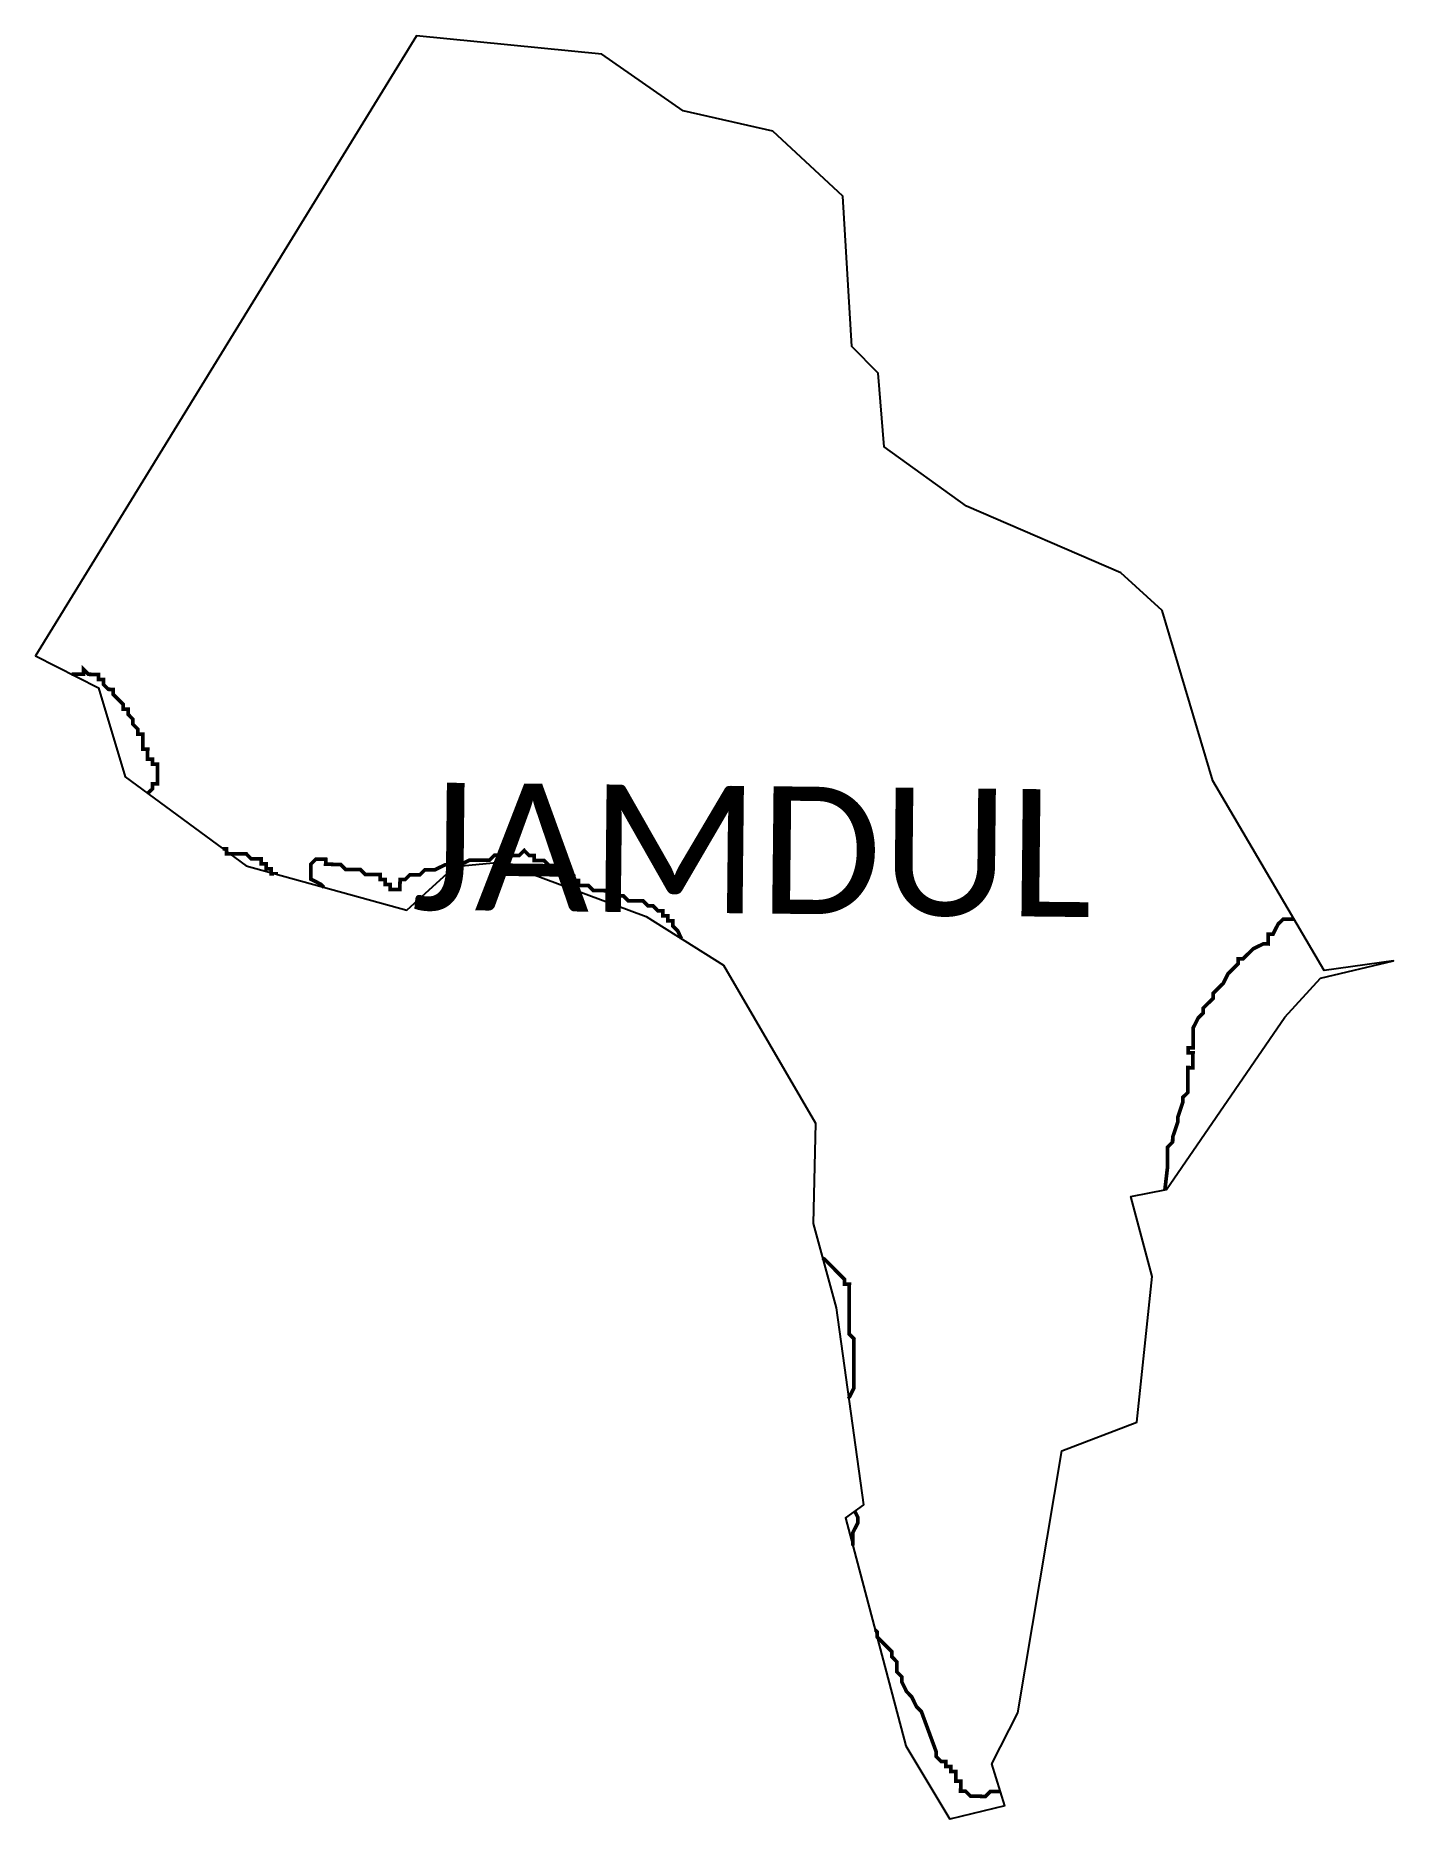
# Model space of a CAD drawing. Header units: metres. Extents: x 332847 to 333954, y 1790909 to 1792363.
import ezdxf

# ---------------------------------------------------------------- set-up
doc = ezdxf.new("R2010")
doc.units = ezdxf.units.M
for name, color, linetype in [('HAZARDS LINE', 1, 'Continuous'), ('village', 3, 'Continuous'), ('VILLAGE NAME', 250, 'Continuous')]:
    doc.layers.add(name, color=color, linetype=linetype)
doc.styles.get("Standard").update_dxf_attribs({"font": 'simplex.shx'})

msp = doc.modelspace()

# ---------------------------------------------------------------- linework, layer by layer
at = {"color": 3, "true_color": 0x00ff00, "flags": 128}
msp.add_lwpolyline([(333637.5684944698, 1790920.109153666), (333592.6462321854, 1790909.061016694)], dxfattribs=at)
at = {"layer": 'HAZARDS LINE', "lineweight": 18, "const_width": 3}
for points in [[(332938.3486631707, 1791745.495712316), (332942.2137262627, 1791749.318861443), (332942.236133824, 1791753.3671619), (332946.2837596211, 1791753.344758073), (332946.3061671824, 1791757.393058531), (332946.3285747437, 1791761.441358989), (332946.350982305, 1791765.489659446), (332946.3733898662, 1791769.537959904), (332942.3257640691, 1791769.560363731), (332942.3481716304, 1791773.608664189), (332938.3005458332, 1791773.631068015), (332938.3229533946, 1791777.679368473), (332938.3453609558, 1791781.727668931), (332934.2976508261, 1791781.750073225), (332934.3200583874, 1791785.798373682), (332934.3424659487, 1791789.84667414), (332934.36487351, 1791793.894974597), (332930.3172477128, 1791793.917378424), (332930.3396552741, 1791797.965678882), (332926.3143527057, 1791802.036383634), (332926.336760267, 1791806.084684091), (332922.3115424979, 1791810.155472708), (332922.3339500592, 1791814.203773166), (332918.286324262, 1791814.226176993), (332918.3087318233, 1791818.274477451), (332914.2834292549, 1791822.345182202), (332910.2582110191, 1791826.415886487), (332910.2806185803, 1791830.464186944), (332906.2329084506, 1791830.486591238), (332902.2076902148, 1791834.557295523), (332902.2300977761, 1791838.60559598), (332898.182471979, 1791838.627999807), (332898.2048795403, 1791842.676300265), (332894.1571694106, 1791842.698704559), (332890.1095436134, 1791842.721108386), (332886.0842410451, 1791846.791813137), (332886.0618334837, 1791842.743512679), (332882.0142076866, 1791842.765916507), (332877.9665818895, 1791842.788320333), (332876.3327826279, 1791842.7973635)], [(333043.0233089186, 1791679.761131806), (333043.0242859747, 1791679.93765332), (333038.976575845, 1791679.960057614), (333038.9989834063, 1791684.008358072), (333034.9513576092, 1791684.030761899), (333034.9737651704, 1791688.079062356), (333030.9261393733, 1791688.101466183), (333030.9485469346, 1791692.149766641), (333026.9008368049, 1791692.172170935), (333022.8532110078, 1791692.194574762), (333018.8279084394, 1791696.265279513), (333014.7802826423, 1791696.28768334), (333010.7326568451, 1791696.310087167), (333006.6849467155, 1791696.332491461), (333002.6373209184, 1791696.354895288), (333002.6597284796, 1791700.403195746), (332999.6368430278, 1791700.419927579)], [(333373.7829164087, 1791627.213095247), (333370.6381910092, 1791633.591623363), (333366.6129727733, 1791637.662327648), (333366.6353803346, 1791641.710628105), (333362.5876702049, 1791641.733032399), (333362.6100777662, 1791645.781332857), (333358.5624519691, 1791645.803736684), (333358.5848595303, 1791649.852037141), (333354.5371494006, 1791649.874441435), (333350.5119311648, 1791653.94514572), (333346.4643053677, 1791653.967549547), (333342.4390027993, 1791658.038254298), (333338.3913770022, 1791658.060658125), (333334.3436668725, 1791658.083062419), (333330.2960410754, 1791658.105466246), (333326.2708228395, 1791662.17617053), (333322.2231127098, 1791662.198574824), (333318.1754869127, 1791662.220978651), (333314.127776783, 1791662.243382945), (333314.1501843443, 1791666.291683403), (333310.1025585472, 1791666.31408723), (333306.0549327501, 1791666.336491057), (333302.0072226204, 1791666.35889535), (333297.9820043846, 1791670.429599635), (333293.9343785875, 1791670.452003462), (333289.8866684578, 1791670.474407756), (333289.909076019, 1791674.522708213), (333285.8614502219, 1791674.545112041), (333285.8838577832, 1791678.593412498), (333281.8585552148, 1791682.664117249), (333277.8109294177, 1791682.686521077), (333273.7857111818, 1791686.757225361), (333269.7380010521, 1791686.779629655), (333265.690375255, 1791686.802033482), (333261.6650726866, 1791690.872738233), (333257.6174468895, 1791690.89514206), (333253.5698210924, 1791690.917545887), (333253.5922286537, 1791694.965846345), (333249.544518524, 1791694.988250639), (333245.5193002881, 1791699.058954923), (333241.4491825972, 1791695.03305876), (333237.4015568001, 1791695.055462586), (333233.353931003, 1791695.077866413), (333229.3062208733, 1791695.100270707), (333225.2585950762, 1791695.122674534), (333221.2108849465, 1791695.145078828), (333217.1408515881, 1791691.119182197), (333213.0932257909, 1791691.141586024), (333209.0455156613, 1791691.163990318), (333204.9978898641, 1791691.186394145), (333200.9501797345, 1791691.208798439), (333192.832520579, 1791687.205305635), (333188.7848104493, 1791687.227709929), (333184.7371846522, 1791687.250113756), (333180.6894745225, 1791687.27251805), (333172.571815367, 1791683.269025246), (333168.5241052373, 1791683.29142954), (333164.4764794402, 1791683.313833367), (333160.4063617493, 1791679.287937203), (333156.3587359521, 1791679.31034103), (333152.311110155, 1791679.332744857), (333148.2409924641, 1791675.306848693), (333144.193366667, 1791675.32925252), (333144.1709591057, 1791671.280952062), (333144.1485515444, 1791667.232651605), (333140.1008414147, 1791667.255055899), (333136.0532156176, 1791667.277459726), (333136.0756231789, 1791671.325760183), (333132.0279973818, 1791671.34816401), (333132.0504049431, 1791675.396464468), (333128.0026948134, 1791675.418868762), (333128.0251023746, 1791679.467169219), (333123.9774765775, 1791679.489573046), (333119.9297664479, 1791679.51197734), (333115.8821406507, 1791679.534381167), (333111.8569224149, 1791683.605085452), (333107.8092122852, 1791683.627489745), (333103.7615864881, 1791683.649893572), (333099.7138763584, 1791683.672297866), (333095.6886581226, 1791687.743002151), (333091.6410323255, 1791687.765405978), (333087.5933221958, 1791687.787810272), (333083.5456963987, 1791687.810214099), (333083.5681039599, 1791691.858514556), (333079.5203938303, 1791691.88091885), (333075.4727680331, 1791691.903322677), (333071.4027346747, 1791687.877426046), (333071.3803271134, 1791683.829125589), (333071.3579195522, 1791679.780825131), (333071.3355119909, 1791675.732524673), (333079.4083560239, 1791671.639416562), (333081.9837831493, 1791669.034940685)], [(333873.5015044062, 1791642.953521269), (333872.615144831, 1791642.958427317), (333868.5675190339, 1791642.980831144), (333864.5198932367, 1791643.003234971), (333860.4497755458, 1791638.977338807), (333856.3573346261, 1791630.903141719), (333852.3096244965, 1791630.925546013), (333852.2872169352, 1791626.877245555), (333852.2648093739, 1791622.828945097), (333848.2171835768, 1791622.851348924), (333840.0994400887, 1791618.847856587), (333836.0294067304, 1791614.821959957), (333831.9592890394, 1791610.796063793), (333827.9116632423, 1791610.81846762), (333827.889255681, 1791606.770167162), (333823.8192223226, 1791602.744270531), (333819.7491046317, 1791598.718374368), (333815.656663712, 1791590.644177279), (333811.586546021, 1791586.618281116), (333807.5165126627, 1791582.592384485), (333807.4941051014, 1791578.544084027), (333803.424071743, 1791574.518187397), (333799.3539540521, 1791570.492291233), (333799.3315464908, 1791566.443990775), (333795.2615131324, 1791562.418094144), (333791.1689878802, 1791554.343897523), (333791.1017651964, 1791542.19899615), (333791.0793576351, 1791538.150695692), (333787.031731838, 1791538.173099519), (333787.0093242767, 1791534.124799062), (333791.0569500738, 1791534.102395235), (333791.0345425126, 1791530.054094777), (333791.0121349513, 1791526.00579432), (333790.98972739, 1791521.957493862), (333786.9421015929, 1791521.979897689), (333786.9196935648, 1791517.931512899), (333786.8972860036, 1791513.883212441), (333786.8748784423, 1791509.834911983), (333786.852470881, 1791505.786611526), (333786.8300633198, 1791501.738311068), (333782.7600299614, 1791497.712414437), (333782.7376224001, 1791493.66411398), (333778.6226895866, 1791481.541616901), (333778.6002820253, 1791477.493316443), (333774.4854335444, 1791465.370818897), (333774.4630259831, 1791461.322518439), (333770.3929082922, 1791457.296622276), (333770.3480931696, 1791449.20002136), (333770.3256856084, 1791445.151720903), (333770.3032780471, 1791441.103420445), (333768.1151014073, 1791422.352882653)], [(333510.1997456255, 1791252.227822175), (333510.1999633378, 1791252.267155533), (333514.2924042575, 1791260.341352621), (333514.3148118188, 1791264.389653079), (333514.33721938, 1791268.437953537), (333514.3596269413, 1791272.486253994), (333514.3820345026, 1791276.534554452), (333514.4044420638, 1791280.58285491), (333514.4268496251, 1791284.631155367), (333514.4492571864, 1791288.679455825), (333514.4716647476, 1791292.727756282), (333514.4940723089, 1791296.77605674), (333514.5164798702, 1791300.824357198), (333510.4912616343, 1791304.895061482), (333510.5136691956, 1791308.94336194), (333510.5360767569, 1791312.991662398), (333510.5584843181, 1791317.039962855), (333510.5808918795, 1791321.088263313), (333510.6032994407, 1791325.13656377), (333510.625707002, 1791329.184864228), (333510.6481145633, 1791333.233164686), (333510.6705221245, 1791337.281465143), (333510.6929296858, 1791341.329765601), (333510.7153372471, 1791345.378066059), (333506.66771145, 1791345.400469886), (333506.6901190112, 1791349.448770343), (333498.639598207, 1791357.590179379), (333494.6142956386, 1791361.660884131), (333490.5890774027, 1791365.731588415), (333488.8289010297, 1791366.624027031)], [(333513.5835233193, 1791132.270163091), (333513.5977693913, 1791134.843954102), (333513.6201769526, 1791138.89225456), (333513.6425845138, 1791142.940555017), (333517.7351097661, 1791151.014751639), (333517.7575173273, 1791155.063052096), (333515.1600970903, 1791160.33135626)], [(333633.9704598412, 1790931.819321987), (333633.9071767652, 1790931.756726477), (333629.8595509681, 1790931.779130304), (333625.8118408384, 1790931.801534597), (333621.74180748, 1790927.775637967), (333617.6941816829, 1790927.798041794), (333613.6464715532, 1790927.820446088), (333609.5988457561, 1790927.842849914), (333605.5736275202, 1790931.913554199), (333601.5259173906, 1790931.935958493), (333601.5483249518, 1790935.98425895), (333601.5707325131, 1790940.032559408), (333597.523106716, 1790940.054963235), (333597.5455142773, 1790944.103263693), (333597.5679218385, 1790948.15156415), (333593.5202117088, 1790948.173968444), (333593.5426192702, 1790952.222268902), (333589.494993473, 1790952.244672729), (333589.5174015011, 1790956.293057519), (333585.469775704, 1790956.315461346), (333581.4444731356, 1790960.386166097), (333581.4668806968, 1790964.434466555), (333569.5031794631, 1790996.888082164), (333565.4779612272, 1791000.958786448), (333561.4750662201, 1791009.077791658), (333557.4498479842, 1791013.148495942), (333553.4469529771, 1791021.267501151), (333553.4693605384, 1791025.315801609), (333549.4441423026, 1791029.386505893), (333549.4665498638, 1791033.434806351), (333549.4889574251, 1791037.483106809), (333545.4637391893, 1791041.553811093), (333545.4861467505, 1791045.602111551), (333541.4608441821, 1791049.672816302), (333537.4356259463, 1791053.743520587), (333533.4103233779, 1791057.814225338), (333533.4327309391, 1791061.862525796), (333531.7366730834, 1791063.577749562)]]:
    msp.add_lwpolyline(points, dxfattribs=at)
at = {"layer": 'village', "color": 3, "true_color": 0x00ff00, "flags": 128}
msp.add_lwpolyline([(333637.5757913821, 1790920.04130545), (333627.0732566969, 1790954.351333749), (333648.2305039859, 1790995.885548179), (333684.1596632697, 1791209.591813642), (333745.1930397915, 1791233.011723889), (333757.6214584354, 1791351.737257705), (333740.4044229723, 1791416.838299961), (333769.3314619518, 1791422.594945322), (333865.9904170751, 1791563.248381773), (333895.1303139114, 1791594.874377133), (333954.4818586574, 1791609.218259654), (333898.0729066483, 1791601.095177788), (333807.1833767242, 1791755.929042167), (333765.9994556938, 1791894.673478217), (333732.2304124625, 1791925.360126616), (333606.3677006522, 1791979.87239435), (333539.1598480886, 1792028.296870023), (333534.2690068764, 1792088.310409702), (333512.8348270084, 1792109.940614787), (333505.3196310782, 1792232.716981343), (333448.1981143012, 1792285.712926988), (333375.1899634351, 1792302.312648987), (333308.7135223375, 1792348.297963998), (333157.7495220462, 1792363.499049409), (332846.9750364247, 1791857.784423356), (332898.1241981421, 1791831.672897529), (332919.9867642339, 1791759.000388189), (333018.5737930279, 1791686.492317333), (333149.683992628, 1791650.396425622), (333188.8376595289, 1791686.132520367), (333225.9119035769, 1791689.667909254), (333345.1178950089, 1791645.254907012), (333408.0378150783, 1791605.653005504), (333483.069153428, 1791476.838551607), (333481.1680474375, 1791394.780556887), (333499.8623035483, 1791326.072106322), (333522.3236838856, 1791165.621915688), (333507.6362956567, 1791154.774765722), (333556.7460469289, 1790968.941046145), (333592.6495682753, 1790909.046097066)], dxfattribs=at)

# ---------------------------------------------------------------- texts
at = {"layer": 'VILLAGE NAME', "insert": (333154.3190285875, 1791754.634244907), "char_height": 103.8430909947548, "attachment_point": 1, "rotation": 359.37415311197776}
msp.add_mtext_dynamic_manual_height_columns('{\\fCalibri|b0|i0|c0|p34;JAMDUL}', width=1024.702258080862, gutter_width=519.2154549737742, heights=[0], dxfattribs=at)

doc.saveas('drawing.dxf')
